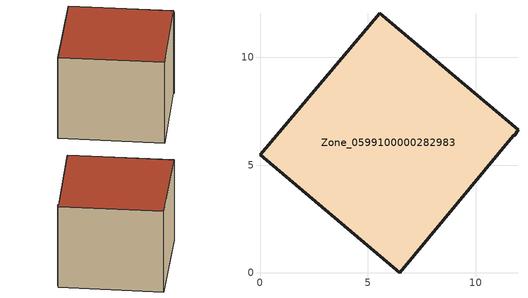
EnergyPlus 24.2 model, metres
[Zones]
Zone_0599100000282983
 floor ground (C_G): 0,5.49 5.55,12.05 11.96,6.63 11.82,6.38 11.74,6.36 6.49,0 z0.2
 wall outside (C_F): 5.55,12.05 0,5.49 6.49,0 11.74,6.36 11.82,6.38 11.96,6.63 5.55,12.05 z0.2:7.47
 roof outside (C_R): 11.82,6.38 11.96,6.63 5.55,12.05 0,5.49 6.49,0 11.74,6.36 z7.47
[BUILDING]
Pand.0599100000282983: North Axis=0; Terrain=City; Loads Convergence Tolerance Value=0.04; Temperature Convergence Tolerance Value=0.4; Solar Distribution=FullExterior; Maximum Number of Warmup Days=25; Minimum Number of Warmup Days=1
[Site:Location]
Rotterdam.The.Hague.AP_ZH_NLD Design_Conditions: Latitude=51.96; Longitude=4.45; Time Zone=1; Elevation=-4.5
[SITE:GROUNDTEMPERATURE:BUILDINGSURFACE]
18, 18, 18, 18, 18, 18, 18, 18, 18, 18, 18, 18
[MATERIAL] Thermal Absorptance=0.9; Solar Absorptance=0.7; Visible Absorptance=0.7
Name | Roughness | Thickness | Conductivity | Density | Specific Heat
G.TC.1946-1964 | MediumSmooth | 0.15 | 1 | 540 | 1210
F.TC.1946-1964 | Rough | 0.3 | 0.857143 | 1920 | 840
R.TC.1946-1964 | MediumRough | 0.2 | 0.235294 | 1500 | 1000
[CONSTRUCTION]
C_G: G.TC.1946-1964
C_F: F.TC.1946-1964
C_R: R.TC.1946-1964
[ZONE]
Zone_0599100000282983: Type=1; Multiplier=1; Ceiling Height=Autocalculate; Volume=Autocalculate; Floor Area=autocalculate; Part of Total Floor Area=Yes
[ZONEINFILTRATION:DESIGNFLOWRATE]
Infil_Zone_0599100000282983: Zone or ZoneList or Space or SpaceList=Zone_0599100000282983; Schedule=AlwaysOn; Design Flow Rate Calculation Method=Flow/Area; Flow Rate per Floor Area=0.003; Constant Term Coefficient=1; Temperature Term Coefficient=0; Velocity Term Coefficient=0; Velocity Squared Term Coefficient=0
[HVACTEMPLATE:ZONE:IDEALLOADSAIRSYSTEM]
Zone_0599100000282983: Maximum Heating Supply Air Temperature=50; Minimum Cooling Supply Air Temperature=13; Maximum Heating Supply Air Humidity Ratio=0.0156; Minimum Cooling Supply Air Humidity Ratio=0.0077; Heating Limit=NoLimit; Cooling Limit=NoLimit; Dehumidification Control Type=ConstantSensibleHeatRatio; Cooling Sensible Heat Ratio=0.7; Dehumidification Setpoint=60; Humidification Control Type=None; Humidification Setpoint=30; Outdoor Air Method=None; Outdoor Air Flow Rate per Person=0.00944; Outdoor Air Flow Rate per Zone Floor Area=0; Outdoor Air Flow Rate per Zone=0; Demand Controlled Ventilation Type=None; Outdoor Air Economizer Type=NoEconomizer; Heat Recovery Type=None; Sensible Heat Recovery Effectiveness=0.7; Latent Heat Recovery Effectiveness=0.65
[ZONECONTROL:THERMOSTAT]
ThermostatControl_Zone_0599100000282983: Zone or ZoneList=Zone_0599100000282983; Control Type Schedule=DualSetpointControlType; Control 1=Thermostat_Zone_0599100000282983; Temperature Difference Between Cutout And Setpoint=0
[THERMOSTATSETPOINT:DUALSETPOINT]
Thermostat_Zone_0599100000282983: Heating Setpoint Temperature Schedule=HeatingSetpoint_Zone_0599100000282983; Cooling Setpoint Temperature Schedule=CoolingSetpoint_Zone_0599100000282983
[SCHEDULE:COMPACT]
HeatingSetpoint_Zone_0599100000282983: Through: 12/31, For: AllDays, Until: 24:00, 21
CoolingSetpoint_Zone_0599100000282983: Through: 12/31, For: AllDays, Until: 24:00, 24
DualSetpointControlType: Through: 12/31, For: AllDays, Until: 24:00, 4
AlwaysOn: Through: 12/31, For: AllDays, Until: 24:00, 1
